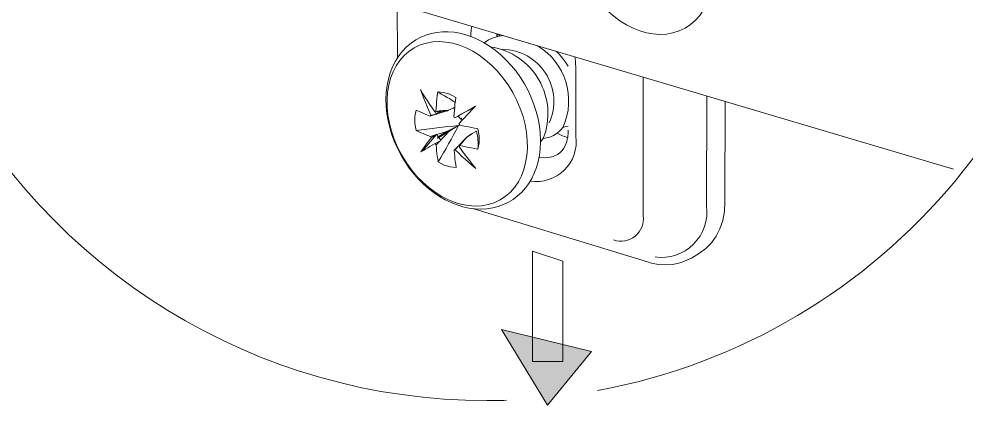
# Model space of a CAD drawing. Header units: metres. Extents: x -8.4 to 7.9, y -3.9 to 2.
# Drawn here: x 1.4515 to 1.5921, y -1.8536 to -1.7963 of the extents above; entities that cross this region are included whole.
import ezdxf

# ---------------------------------------------------------------- set-up
doc = ezdxf.new("R2010")
doc.units = ezdxf.units.M
doc.header["$MEASUREMENT"] = 0
doc.layers.add('PDF15_Geometry_Num_Penna__7', color=7, linetype='Continuous', lineweight=18)
doc.layers.add('PDF15_Solid Fills_Num_Penna__7', color=7, linetype='Continuous', lineweight=18)

msp = doc.modelspace()

# ---------------------------------------------------------------- hatches: boundary and pattern name
at = {"layer": 'PDF15_Solid Fills_Num_Penna__7', "linetype": 'Continuous', "lineweight": 18}
msp.add_hatch(color=7, dxfattribs=at).paths.add_polyline_path([(1.530003904324743, -1.853646265278399), (1.523129509954519, -1.842427718313299), (1.53651641008319, -1.845684715819296)])

# ---------------------------------------------------------------- linework, layer by layer
at = {"layer": 'PDF15_Geometry_Num_Penna__7', "color": 7, "linetype": 'Continuous', "lineweight": 18, "flags": 128}
for points in [[(1.537417855254832, -1.851493698202419, 0.3615295080487762), (1.611412906961716, -1.762545051636042, 0.3610794286271509), (1.537556355834647, -1.673626190140593)], [(1.521521711825815, -1.800469339971415, -0.4794074988968225), (1.529359653240566, -1.814067714103675), (1.529846639150243, -1.814000697694087), (1.530309797003176, -1.813880068156828), (1.530875713350811, -1.813640298335856), (1.531393973584962, -1.8133111733021), (1.531877980987545, -1.812892693055559), (1.532297950487632, -1.812395282371058)], [(1.528501247496417, -1.800324882377413, -0.3793881398224178), (1.532297354786214, -1.812395282371058), (1.533053895587789, -1.812252314030603)], [(1.440267591557671, -1.803397957070427, 0.2827903663514709), (1.520973219744673, -1.852984143151666, 0.007702221989398408), (1.523886199681449, -1.852939465545273)], [(1.527417815541405, -1.820393467467399, 0.5021231339095688), (1.534193919177565, -1.813754375157511), (1.53417158037437, -1.803679574916053)], [(1.539796044243092, -1.829137768590499, 0.5595366258968646), (1.544191129309255, -1.825556411662094), (1.544191129309255, -1.80497492765072)], [(1.545940108674158, -1.831665925410885, 0.4960598041235207), (1.553597850409794, -1.824100517395124), (1.553632103241361, -1.807779787780027)], [(1.512588126576971, -1.813800839868159), (1.512203899161998, -1.813640000485147), (1.51184201055022, -1.813494053637599), (1.511514374770011, -1.813360020818422), (1.511197163764625, -1.813224498745698), (1.510860592463137, -1.813072594883965), (1.510486789822988, -1.812907287740313, -0.01219198241523861), (1.516767865580323, -1.812171149712323)], [(1.515309886358389, -1.813052787811797), (1.516009835525201, -1.812588140705318), (1.516767865580323, -1.812171149712323, -0.01762657454043006), (1.513751382522071, -1.817558226565749), (1.513682876858936, -1.817098047219909), (1.513626285224173, -1.816688502494646), (1.513571182842956, -1.816304275079673), (1.513526505236564, -1.815911112143421), (1.513480338376625, -1.815470293093684), (1.513446085545057, -1.81500713524075), (1.513367155107098, -1.814928204802791), (1.513288671445202, -1.814848082961994), (1.512882105227032, -1.815087852782966), (1.512532130643626, -1.815290391265278), (1.512204494863417, -1.815469101690847), (1.511887283858031, -1.815652279877055), (1.511549223302996, -1.815842904330995), (1.511197759466044, -1.816045442813307), (1.51144795406184, -1.815693978976354), (1.511684745375719, -1.815358896928412), (1.511911111914773, -1.815038707415934), (1.512135989200281, -1.814724474917642), (1.512396608570903, -1.814384925109061), (1.512689991519546, -1.813991762172809)], [(1.519635870059998, -1.812645179116146), (1.519817558992659, -1.813705527641189), (1.519817558992659, -1.814724177066933), (1.519658208863194, -1.815681767097274, 0.07724059187923263), (1.519432289100203, -1.812973857373838), (1.518687662326999, -1.813402762395203)]]:
    msp.add_lwpolyline(points, format="xyb", dxfattribs=at)
for points in [[(1.590254635051817, -1.818654615026616), (1.457222594258183, -1.779168546497125)], [(1.507697120079854, -1.802141920629386), (1.507642017698637, -1.794123779535519)], [(1.518597413562087, -1.79893436634113), (1.518597413562087, -1.798651408167312), (1.518619752365283, -1.798393767303784), (1.518630177140108, -1.798164422257637), (1.51865400519685, -1.79793060945085), (1.518688258028418, -1.797692328883425), (1.51873293563481, -1.797419795484432)], [(1.508262887502135, -1.816620890383639), (1.507741648760892, -1.815615644239813), (1.507279980161505, -1.814588059292791), (1.50688383871816, -1.813527710767747), (1.506556202937951, -1.812462894482065), (1.506308986849247, -1.811404035210568), (1.506127297916585, -1.81035411146035), (1.506026028675429, -1.80929227368176), (1.505993265097408, -1.808266177988284), (1.506049856732171, -1.807235614534169), (1.506173464776523, -1.806230368390343), (1.50636557848401, -1.805257885824538), (1.506647047404282, -1.804334548625764), (1.506986597212863, -1.803451421272743), (1.507415502234228, -1.802615950033208), (1.507900998890358, -1.801837070428436), (1.508465425984447, -1.801123717979706), (1.509064105910103, -1.8005041885044), (1.509719377470523, -1.799951675438682), (1.510431240665707, -1.799466178782553), (1.511187781467282, -1.799059612564383), (1.511944322268858, -1.798742401558998), (1.512735115902002, -1.798505610245119), (1.513548248338342, -1.798346260115653), (1.514383719577876, -1.798258394156415), (1.515243018874155, -1.798258394156415), (1.516102318170433, -1.798325410566003), (1.516970552987989, -1.798471357413551), (1.517841766312638, -1.798687299177781), (1.518744253961763, -1.799003020929619), (1.519648230864433, -1.799387248344593), (1.52051646568199, -1.799850406197526), (1.5205745465703, -1.799872745000722)], [(1.522742304032452, -1.798913367866126), (1.521894918764546, -1.799148669926458), (1.52121730840093, -1.799465880931843), (1.520573950868881, -1.799873936403559)], [(1.5224486232331, -1.798529438301861), (1.5224486232331, -1.798663471121038), (1.5224486232331, -1.798788568418936)], [(1.5224486232331, -1.798788121642873), (1.522764344984939, -1.798619835992128)], [(1.5224486232331, -1.798980384275714), (1.5224486232331, -1.798788270568227)], [(1.523430190245539, -1.798811502923551), (1.522742155107098, -1.798912772164707)], [(1.522967777019379, -1.798674789447991), (1.522742899733871, -1.798913070015417)], [(1.520573950868881, -1.799873340702141), (1.521375169276848, -1.800382665415013), (1.52223297931958, -1.800990280861948), (1.523058025784291, -1.801679805253935), (1.523848819417434, -1.802436346055511), (1.524593446190639, -1.803239053717026), (1.525305309385822, -1.804108777788128), (1.525960580946243, -1.805021690212077), (1.526560750125446, -1.805973323228233), (1.527090924387967, -1.806965166090141), (1.527564507015725, -1.807982326262339), (1.527971073233894, -1.809021825237732), (1.528321047817301, -1.810082173762775), (1.528581667187923, -1.811145500794912), (1.528784205670234, -1.812205849319955), (1.528909302968132, -1.813264708591452), (1.528953980574525, -1.814329524877134), (1.5289435557997, -1.814564826937467)], [(1.533043470812964, -1.803340322958181), (1.532657754144445, -1.802741643032525), (1.532228849123078, -1.802162323402972), (1.53175526649532, -1.801635127647543), (1.531269769839191, -1.801137716963042)], [(1.534025186750757, -1.801961572024916), (1.534069864357149, -1.802278783030301), (1.534116031217088, -1.802572165978944), (1.534138370020284, -1.802831296096019), (1.534148794795109, -1.803087447706001), (1.534172622851852, -1.803376362894004), (1.534172622851852, -1.803678681363925)], [(1.51326648156736, -1.810127298145232), (1.512848001320819, -1.8095390429944), (1.512486112709042, -1.809010357985425), (1.512158476928832, -1.808512947300924), (1.511832330402168, -1.807991708559681), (1.511492780593588, -1.807442174001056), (1.51113089198181, -1.806828601539936), (1.511391511352431, -1.807528550706748), (1.511628302666311, -1.808171908238797), (1.51186509398019, -1.808761652643175), (1.512101885294069, -1.809337993765635), (1.51236250466469, -1.80994560921257), (1.512667801641704, -1.810624708829733)], [(1.516360852586089, -1.807982921963757), (1.515479214486615, -1.80752125336437), (1.51456481280912, -1.807244252204738), (1.513683174709646, -1.807171278780964), (1.513616158300057, -1.807698474536393), (1.513571480693665, -1.80819737447444), (1.513526803087273, -1.808638193524177), (1.513480636227334, -1.809076034066821), (1.513446383395767, -1.809539191919755), (1.5134121305642, -1.810058941407451)], [(1.513683174709646, -1.807171278780964), (1.51398847168666, -1.807336585924616), (1.514247601803735, -1.807494446800535), (1.514710759656668, -1.807756555424703), (1.515094987071642, -1.807982921963757), (1.515412198077027, -1.808172057164151), (1.515672817447649, -1.808343321321988), (1.515909608761528, -1.808492246676629), (1.516270008119758, -1.808748398286611)], [(1.516237691317802, -1.811020254571659), (1.516169185654666, -1.810941324133699), (1.516088765963161, -1.810862393695739), (1.516123018794728, -1.810354558236414), (1.516169185654666, -1.809879486355109), (1.516201949232687, -1.809428242530547), (1.51624662683908, -1.808985934227264), (1.51630470772739, -1.808512351599506), (1.516361299362154, -1.807982177336984)], [(1.516202098158042, -1.809448496378778), (1.515986156393813, -1.809563168901852)], [(1.516845902466155, -1.81188029849471), (1.517264382712696, -1.811426076163055), (1.517648610127669, -1.811007595916514), (1.518019434260725, -1.810614432980262), (1.518393236900874, -1.810207866762092), (1.51882214192224, -1.809765558458809), (1.519285299775173, -1.80928006180268), (1.518708958652712, -1.809609186836436), (1.518190698418563, -1.809911505306357), (1.517715626537258, -1.81018403870535), (1.517252468684325, -1.810443168822425), (1.516768461281742, -1.810726126996243), (1.516236797765674, -1.811019509944885)], [(1.519285299775173, -1.809291529054987), (1.51677739680302, -1.810725680220179), (1.51677739680302, -1.81079567513686)], [(1.55254807558493, -1.831112072016973), (1.553496730093992, -1.830434461653357), (1.554321776558703, -1.829588565638997), (1.555021725725515, -1.828590765762903), (1.55558764207315, -1.827473825603096), (1.555992719037774, -1.82623178814539), (1.556241424380024, -1.824898906221355), (1.556320354817984, -1.823500497141276), (1.556365032424377, -1.808590090634628)], [(1.510486491972279, -1.812907138814959), (1.510307781546709, -1.811854236557648), (1.510307781546709, -1.810828140864172), (1.510464153169083, -1.809879486355109)], [(1.510464748870501, -1.809879784205819), (1.51083855151065, -1.810048069856563), (1.511176612065685, -1.810195505957657), (1.511504247845894, -1.810329538776834), (1.511819969597734, -1.810469528610197), (1.512171433434686, -1.810615475457745), (1.512566085624484, -1.810759933051747)], [(1.513322775351415, -1.810521503558966), (1.512566234549839, -1.810759784126392), (1.512622826184602, -1.810691278463257), (1.512667503790995, -1.810624262053668)], [(1.512668099492414, -1.810624410979023), (1.513321881799287, -1.810521652484321)], [(1.513955261332575, -1.8099931164007), (1.513265736940587, -1.810127149219877), (1.513334242603722, -1.810094385641856), (1.513413173041682, -1.810060132810289)], [(1.513289118221266, -1.810117766922535), (1.513469317900382, -1.810443913449198)], [(1.513322477500706, -1.810522099260385), (1.513469913601801, -1.810443168822425)], [(1.513412726265618, -1.810059388183515), (1.513954814556511, -1.809992371773927)], [(1.515118070501611, -1.809981500223038), (1.514394293278056, -1.810195952733721), (1.5135260584605, -1.810455082850796), (1.513469466825736, -1.810443168822425)], [(1.515118964053738, -1.809981202372329), (1.514462203239773, -1.810094385641856), (1.513739915269764, -1.810219482939754), (1.513626732000237, -1.810329687702189), (1.513525462759081, -1.810454785000087)], [(1.513661431607868, -1.810047772005853), (1.513740362045828, -1.81021903616369)], [(1.515287100779128, -1.809890357905998), (1.514585662358769, -1.810024390725175), (1.513808272007544, -1.810161402051444), (1.513696577991563, -1.810048218781917)], [(1.514102101732251, -1.809910909604938), (1.514102101732251, -1.809980904521619), (1.513954665631156, -1.810071748987951), (1.513808718783608, -1.810161104200735)], [(1.514102101732251, -1.809911058530293), (1.513954665631156, -1.809992967475345)], [(1.514102101732251, -1.809980904521619), (1.514440162287285, -1.809946651690052), (1.514755884039125, -1.809925802140402), (1.515287547555192, -1.809890060055289)], [(1.515118666203029, -1.809980904521619), (1.515275037825402, -1.809903463337206)], [(1.515287398629838, -1.809890804682062), (1.51598734779665, -1.809563168901852)], [(1.516237095616383, -1.811020105646304), (1.516631747806181, -1.810804163882075)], [(1.516777992504438, -1.810725531294824), (1.516630556403344, -1.810804461732784)], [(1.517060206051483, -1.811145202944203), (1.51692468397876, -1.810963514011541), (1.516778737131212, -1.810796717614343)], [(1.516846349242219, -1.811880447420064), (1.516891026848611, -1.81198171666122), (1.516947618483374, -1.812084475155923)], [(1.516948214184793, -1.812083879454504), (1.517411372037726, -1.812194084216938), (1.517862615862288, -1.812284928683269), (1.518270671334005, -1.812377262403147), (1.518687662326999, -1.812463639108838), (1.519128481376736, -1.812544058800345), (1.519636316836062, -1.8126453280415)], [(1.517252170833615, -1.811074463400748), (1.517060057126129, -1.811144458317429)], [(1.517128562789264, -1.811246174334649), (1.517252170833615, -1.811074910176812)], [(1.517252170833615, -1.811438139116781), (1.517197068452398, -1.811336869875625), (1.517128562789264, -1.811246025409294)], [(1.5114129566035, -1.815923324022501), (1.513491954554287, -1.813472012685112)], [(1.513344369527838, -1.813550049570944), (1.513491805628932, -1.813471119132984)], [(1.513547950487632, -1.813494500413663), (1.513649219728788, -1.813676189346325), (1.513763892251861, -1.813854899771894)], [(1.515140409304807, -1.813009748384306), (1.514418121334799, -1.813224200894989), (1.513548397263695, -1.813495245040436)], [(1.516111551542421, -1.812523507101404), (1.513649815430206, -1.814024674676184), (1.513830015109322, -1.813957658266596)], [(1.513649964355561, -1.814024972526894), (1.513763147625088, -1.813855197622603), (1.514485435595097, -1.81341288931932), (1.515140707155517, -1.813009301608243)], [(1.514125036236865, -1.814305547895037), (1.513979089389318, -1.814138751497839), (1.513830164034677, -1.813957062565177), (1.514609043639448, -1.813484969190966), (1.515310482059808, -1.813053085662507)], [(1.515310630985162, -1.813052489961088), (1.51478045672264, -1.813628831083549), (1.514473670492079, -1.813956466863759), (1.51412518516222, -1.814306441447165)], [(1.51601013337591, -1.812588438556027), (1.516111402617066, -1.812522911399985), (1.515140409304808, -1.813009897309661)], [(1.517986670682705, -1.813866813800265), (1.518688109103063, -1.813402166693785)], [(1.517998286860366, -1.813866813800265), (1.518823333325077, -1.813333661030651)], [(1.518822886549013, -1.813333065329232), (1.51868736447629, -1.813401570992367)], [(1.533064767138678, -1.812828208376999), (1.533054342363853, -1.813207968031334), (1.532975411925893, -1.813890046155589), (1.532963497897522, -1.813957062565177), (1.532195043067575, -1.813675593644906), (1.531439991519546, -1.813279452201561)], [(1.513289118221266, -1.814848678663412), (1.513978642613254, -1.814465940501985)], [(1.513978493687899, -1.81446608942734), (1.51344683017183, -1.815006688464686)], [(1.51397789798648, -1.81446608942734), (1.514125334087575, -1.814373755707462), (1.514125334087575, -1.814306739297874)], [(1.517986819608059, -1.813867409501683), (1.517455156091991, -1.814431836595772), (1.517151348368523, -1.814757983122436), (1.516801373785117, -1.815118382480667), (1.516948809886212, -1.815039452042707), (1.517082842705388, -1.814936693548005)], [(1.517287466142665, -1.814746069094065), (1.516959830362455, -1.815118382480667), (1.516915152756063, -1.815186888143802), (1.5168585611213, -1.815256883060483)], [(1.519657613161775, -1.815681916022629), (1.51914977770245, -1.81559405006339), (1.518688109103063, -1.815494270075781), (1.518280053631347, -1.815410871877182), (1.517863062638352, -1.815321516664397), (1.517434157616986, -1.815233650705159), (1.516959085735682, -1.815118978182086)], [(1.517105777210003, -1.814961117306166), (1.517083438406807, -1.814937289249424), (1.517557021034565, -1.814374351408881), (1.517985926055931, -1.813866515949556)], [(1.517230725582547, -1.814803256430247), (1.517196472750979, -1.814849423290186), (1.517151795144587, -1.814883676121753), (1.517604528222695, -1.814353501859232), (1.517997691158947, -1.813866515949556)], [(1.517287019366601, -1.814745324467292), (1.517434455467696, -1.814666394029332)], [(1.517297295216071, -1.814745324467292), (1.517331548047639, -1.814690222086075), (1.517365800879206, -1.814644055226136)], [(1.517434157616986, -1.814666691880041), (1.517365651953852, -1.814644353076845), (1.517726051312083, -1.814228851337397), (1.517998584711076, -1.81386696272562)], [(1.52895383164917, -1.814564975862822), (1.529358908613794, -1.814067565178321)], [(1.531449522742243, -1.81645275365825), (1.531809922100474, -1.816193623541174), (1.53213904713423, -1.815864498507418), (1.532410091279676, -1.815502609895641), (1.532636457818731, -1.815051366071079), (1.532838996301042, -1.814509277780186), (1.532964093598941, -1.813956764714468)], [(1.513751382522071, -1.81755792871504), (1.514631531367999, -1.818024065075066), (1.515535508270669, -1.818295109220512), (1.516429060398515, -1.818374039658472), (1.51636055473538, -1.817921306580364), (1.516293538325792, -1.817490912305451), (1.516247371465853, -1.817099238622746), (1.51620269385946, -1.81671203270068), (1.516156526999522, -1.816295041707685), (1.516123763421501, -1.815821459079927)], [(1.516654682310796, -1.815266116432471), (1.516270454895822, -1.815753102342147), (1.516191524457863, -1.815785865920168), (1.516123018794728, -1.815821608005281)], [(1.516123614496146, -1.815821459079927), (1.516653788758668, -1.815265967507117)], [(1.516270008119758, -1.815753102342147), (1.516801671635827, -1.816269873322751), (1.517287168291956, -1.81673452042923), (1.517748836891343, -1.817153000675771), (1.518235822801019, -1.817581905697137), (1.518754083035169, -1.818034638775246), (1.519330424157629, -1.818517156924282), (1.518867266304696, -1.817945283562461), (1.51843836128333, -1.817409152285754), (1.518055623121903, -1.816902806079975), (1.517681820481754, -1.81640688464902), (1.517287168291956, -1.815864796358128), (1.51685826327059, -1.815257180911193)], [(1.516801373785117, -1.815187632770575), (1.516653937684023, -1.815266563208535)], [(1.528728507587599, -1.816894764110824), (1.529462709585979, -1.816949866492041), (1.53016265875279, -1.816902210378556), (1.530840269116406, -1.816735413981358), (1.531449373816888, -1.816452455807541)], [(1.519026616434162, -1.82451914656702), (1.544833891139886, -1.832413679616535), (1.545432571065542, -1.832581965267279), (1.546472070040935, -1.832774078974766), (1.547511569016329, -1.832829181355983), (1.54852723993498, -1.832774078974766), (1.549271866708185, -1.832648981676867), (1.549995643931739, -1.832443464687463), (1.550685168323727, -1.832163485020738), (1.551350864658971, -1.831823935212157), (1.552548224510284, -1.831112072016973)]]:
    msp.add_lwpolyline(points, dxfattribs=at)
for points in [[(1.512588573353035, -1.813801435569578), (1.513343624901065, -1.813549751720235), (1.512689842594191, -1.813992060023518), (1.512645164987799, -1.81389972630364)], [(1.530003904324743, -1.853646265278399), (1.523129509954519, -1.842427718313299), (1.53651641008319, -1.845684715819296)]]:
    msp.add_lwpolyline(points, close=True, dxfattribs=at)
at = {"layer": 'PDF15_Geometry_Num_Penna__7', "color": 7, "linetype": 'Continuous', "lineweight": 18}
msp.add_arc((1.523178147416747, -1.808589950432725), 0.007749124070804924, 335.9144349156447, 88.9611253535406, dxfattribs=at)
for centre, major_axis, ratio in [((1.544130340573417, -1.786505742461937), (-0.006265509038623193, 0.01119758195892981), 0.7425117244299928), ((1.516582778190795, -1.811907433797306), (-0.006370305582989219, 0.01128527764498858), 0.7301657124410061)]:
    msp.add_ellipse(centre, major_axis=major_axis, ratio=ratio, dxfattribs=at)
msp.add_ellipse((1.517491639775011, -1.811430879422486), major_axis=(-0.006774600242127686, 0.01207785084022413), ratio=0.7645837700910618, start_param=1.571583993026473, end_param=4.066445331275386, dxfattribs=at)
at = {"layer": 'PDF15_Solid Fills_Num_Penna__7', "color": 7, "linetype": 'Continuous', "lineweight": 18}
for p, q in [((1.52777002400513, -1.8471802242306), (1.52777002400513, -1.830810349248471)), ((1.52777002400513, -1.830810349248471), (1.532237784644357, -1.83229960279488)), ((1.532237784644357, -1.83229960279488), (1.532237784644357, -1.8471802242306)), ((1.532237784644357, -1.8471802242306), (1.52777002400513, -1.8471802242306))]:
    msp.add_line(p, q, dxfattribs=at)

doc.saveas('drawing.dxf')
